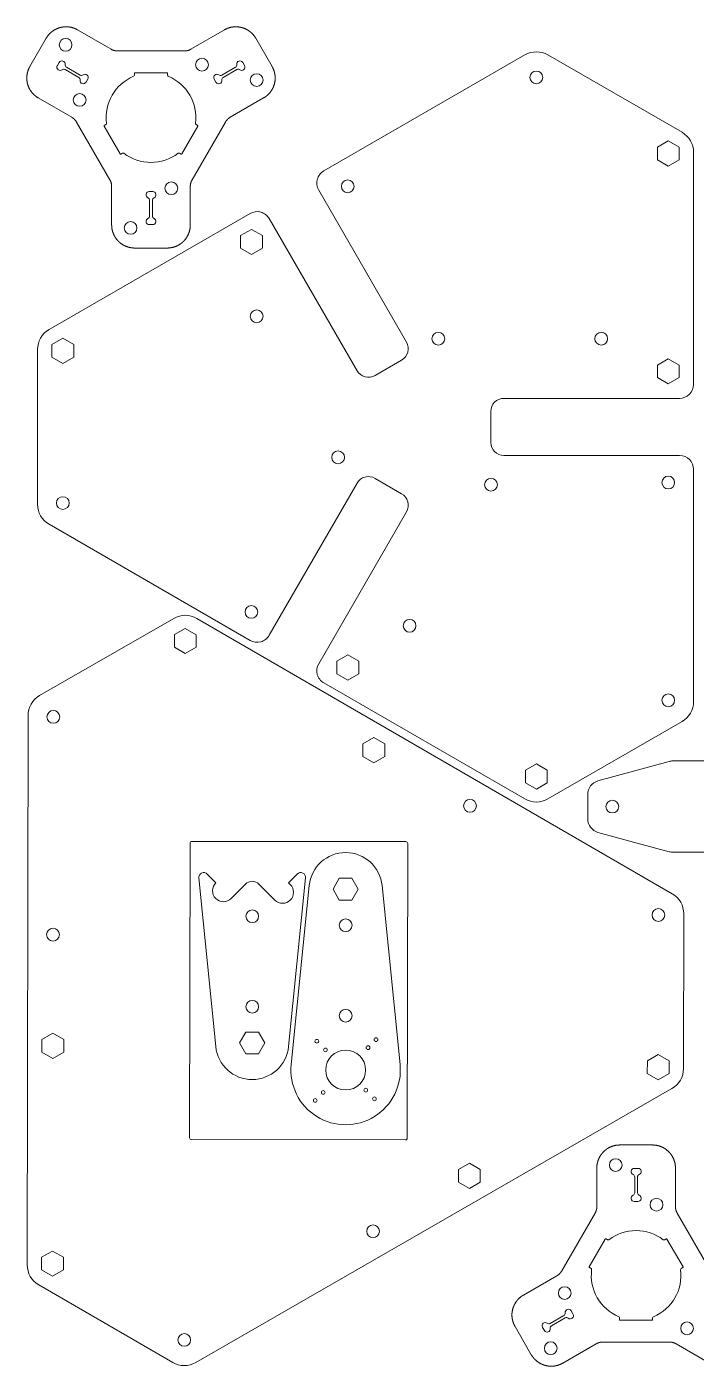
# Model space of a CAD drawing. Header units: millimetres. Extents: x -608 to -312, y -99 to 198.
# Drawn here: x -608.1 to -460.1, y -98.4 to 197.7 of the extents above; entities that cross this region are included whole.
import ezdxf

# ---------------------------------------------------------------- set-up
doc = ezdxf.new("R2010")
doc.units = ezdxf.units.MM
doc.layers.add('cut line', color=96, linetype='Continuous', lineweight=9, true_color=0x008000)

msp = doc.modelspace()

# ---------------------------------------------------------------- linework, layer by layer
at = {"layer": 'cut line', "flags": 128}
for points in [[(-564.43, 197.03), (-564.41, 197.04), (-564.36, 197.06), (-564.32, 197.09), (-564.27, 197.11), (-564.23, 197.14), (-564.18, 197.16), (-564.14, 197.18), (-564.09, 197.21), (-564.05, 197.23), (-564, 197.25), (-563.95, 197.27), (-563.91, 197.29), (-563.86, 197.31), (-563.81, 197.33), (-563.77, 197.35), (-563.72, 197.37), (-563.67, 197.39), (-563.62, 197.4), (-563.58, 197.42), (-563.53, 197.44), (-563.48, 197.45), (-563.43, 197.47), (-563.38, 197.48), (-563.33, 197.5), (-563.28, 197.51), (-563.24, 197.53), (-563.19, 197.54), (-563.14, 197.55), (-563.09, 197.56), (-563.04, 197.58), (-562.99, 197.59), (-562.94, 197.6), (-562.89, 197.61), (-562.84, 197.62), (-562.79, 197.63), (-562.74, 197.64), (-562.69, 197.65), (-562.64, 197.65), (-562.59, 197.66), (-562.54, 197.67), (-562.49, 197.67), (-562.44, 197.68), (-562.39, 197.68), (-562.33, 197.69), (-562.28, 197.69), (-562.23, 197.7), (-562.18, 197.7), (-562.13, 197.7), (-562.08, 197.71), (-562.03, 197.71), (-561.98, 197.71), (-561.93, 197.71), (-561.88, 197.71), (-561.83, 197.71), (-561.78, 197.71), (-561.72, 197.71), (-561.67, 197.7), (-561.62, 197.7), (-561.57, 197.7), (-561.52, 197.7), (-561.47, 197.69), (-561.42, 197.69), (-561.37, 197.68), (-561.32, 197.68), (-561.27, 197.67), (-561.22, 197.66), (-561.17, 197.66), (-561.12, 197.65), (-561.07, 197.64), (-561.02, 197.63), (-560.97, 197.63), (-560.92, 197.62), (-560.87, 197.61), (-560.82, 197.6), (-560.77, 197.58), (-560.72, 197.57), (-560.67, 197.56), (-560.62, 197.55), (-560.57, 197.54), (-560.52, 197.52), (-560.47, 197.51), (-560.42, 197.49), (-560.37, 197.48), (-560.32, 197.46), (-560.28, 197.45), (-560.23, 197.43), (-560.18, 197.41), (-560.13, 197.4), (-560.08, 197.38), (-560.04, 197.36), (-559.99, 197.34), (-559.94, 197.32), (-559.89, 197.3), (-559.85, 197.28), (-559.8, 197.26), (-559.75, 197.24), (-559.71, 197.22), (-559.66, 197.2), (-559.62, 197.18), (-559.57, 197.15), (-559.53, 197.13), (-559.48, 197.11), (-559.44, 197.08), (-559.39, 197.06), (-559.35, 197.03), (-559.3, 197.01), (-559.26, 196.98), (-559.22, 196.95), (-559.17, 196.93), (-559.13, 196.9), (-559.09, 196.87), (-559.05, 196.84), (-559, 196.81), (-558.96, 196.79), (-558.92, 196.76), (-558.88, 196.73), (-558.84, 196.7), (-558.8, 196.66), (-558.76, 196.63), (-558.72, 196.6), (-558.68, 196.57), (-558.64, 196.54), (-558.6, 196.51), (-558.56, 196.47), (-558.52, 196.44), (-558.48, 196.4), (-558.45, 196.37), (-558.41, 196.34), (-558.37, 196.3), (-558.33, 196.27), (-558.3, 196.23), (-558.26, 196.19), (-558.23, 196.16), (-558.19, 196.12), (-558.16, 196.08), (-558.12, 196.05), (-558.09, 196.01), (-558.05, 195.97), (-558.02, 195.93), (-557.99, 195.89), (-557.96, 195.85), (-557.92, 195.81), (-557.89, 195.77), (-557.86, 195.73), (-557.83, 195.69), (-557.8, 195.65), (-557.77, 195.61), (-557.74, 195.57), (-557.71, 195.53), (-557.68, 195.49), (-557.65, 195.44), (-557.62, 195.4), (-557.6, 195.36), (-557.57, 195.32), (-557.54, 195.27), (-557.52, 195.23), (-557.49, 195.19), (-557.48, 195.16), (-553.88, 188.93), (-553.86, 188.91), (-553.84, 188.86), (-553.82, 188.82), (-553.79, 188.77), (-553.77, 188.73), (-553.74, 188.68), (-553.72, 188.64), (-553.7, 188.59), (-553.68, 188.54), (-553.66, 188.5), (-553.63, 188.45), (-553.61, 188.41), (-553.59, 188.36), (-553.57, 188.31), (-553.56, 188.26), (-553.54, 188.22), (-553.52, 188.17), (-553.5, 188.12), (-553.48, 188.07), (-553.47, 188.03), (-553.45, 187.98), (-553.44, 187.93), (-553.42, 187.88), (-553.41, 187.83), (-553.39, 187.78), (-553.38, 187.73), (-553.36, 187.68), (-553.35, 187.64), (-553.34, 187.59), (-553.33, 187.54), (-553.32, 187.49), (-553.31, 187.44), (-553.3, 187.39), (-553.29, 187.34), (-553.28, 187.29), (-553.27, 187.24), (-553.26, 187.19), (-553.25, 187.14), (-553.24, 187.09), (-553.24, 187.04), (-553.23, 186.98), (-553.23, 186.93), (-553.22, 186.88), (-553.22, 186.83), (-553.21, 186.78), (-553.21, 186.73), (-553.2, 186.68), (-553.2, 186.63), (-553.2, 186.58), (-553.2, 186.53), (-553.2, 186.48), (-553.2, 186.43), (-553.2, 186.37), (-553.2, 186.32), (-553.2, 186.27), (-553.2, 186.22), (-553.2, 186.17), (-553.2, 186.12), (-553.21, 186.07), (-553.21, 186.02), (-553.21, 185.97), (-553.22, 185.92), (-553.22, 185.87), (-553.23, 185.82), (-553.23, 185.77), (-553.24, 185.71), (-553.25, 185.66), (-553.25, 185.61), (-553.26, 185.56), (-553.27, 185.51), (-553.28, 185.46), (-553.29, 185.41), (-553.3, 185.36), (-553.31, 185.31), (-553.32, 185.26), (-553.33, 185.21), (-553.34, 185.16), (-553.36, 185.12), (-553.37, 185.07), (-553.38, 185.02), (-553.4, 184.97), (-553.41, 184.92), (-553.43, 184.87), (-553.44, 184.82), (-553.46, 184.77), (-553.47, 184.73), (-553.49, 184.68), (-553.51, 184.63), (-553.53, 184.58), (-553.54, 184.53), (-553.56, 184.49), (-553.58, 184.44), (-553.6, 184.39), (-553.62, 184.35), (-553.64, 184.3), (-553.66, 184.25), (-553.68, 184.21), (-553.71, 184.16), (-553.73, 184.12), (-553.75, 184.07), (-553.78, 184.02), (-553.8, 183.98), (-553.82, 183.93), (-553.85, 183.89), (-553.87, 183.85), (-553.9, 183.8), (-553.92, 183.76), (-553.95, 183.71), (-553.98, 183.67), (-554.01, 183.63), (-554.03, 183.59), (-554.06, 183.54), (-554.09, 183.5), (-554.12, 183.46), (-554.15, 183.42), (-554.18, 183.38), (-554.21, 183.34), (-554.24, 183.29), (-554.27, 183.25), (-554.3, 183.21), (-554.33, 183.17), (-554.37, 183.14), (-554.4, 183.1), (-554.43, 183.06), (-554.47, 183.02), (-554.5, 182.98), (-554.53, 182.94), (-554.57, 182.91), (-554.6, 182.87), (-554.64, 182.83), (-554.67, 182.8), (-554.71, 182.76), (-554.75, 182.72), (-554.78, 182.69), (-554.82, 182.65), (-554.86, 182.62), (-554.9, 182.59), (-554.93, 182.55), (-554.97, 182.52), (-555.01, 182.49), (-555.05, 182.45), (-555.09, 182.42), (-555.13, 182.39), (-555.17, 182.36), (-555.21, 182.33), (-555.25, 182.3), (-555.29, 182.27), (-555.33, 182.24), (-555.38, 182.21), (-555.42, 182.18), (-555.46, 182.15), (-555.5, 182.12), (-555.54, 182.09), (-555.59, 182.07), (-555.63, 182.04), (-555.67, 182.01), (-555.72, 181.99), (-555.74, 181.98), (-563.14, 177.7), (-563.16, 177.69), (-563.2, 177.67), (-563.24, 177.64), (-563.28, 177.61), (-563.33, 177.59), (-563.37, 177.56), (-563.41, 177.53), (-563.44, 177.5), (-563.48, 177.47), (-563.52, 177.44), (-563.56, 177.41), (-563.6, 177.38), (-563.63, 177.34), (-563.67, 177.31), (-563.71, 177.28), (-563.74, 177.24), (-563.78, 177.21), (-563.81, 177.17), (-563.84, 177.14), (-563.87, 177.1), (-563.91, 177.06), (-563.94, 177.02), (-563.97, 176.99), (-564, 176.95), (-564.03, 176.91), (-564.06, 176.87), (-564.09, 176.83), (-564.11, 176.79), (-564.14, 176.74), (-564.17, 176.7), (-564.19, 176.66), (-564.2, 176.64), (-571.57, 163.89), (-571.58, 163.86), (-571.6, 163.82), (-571.63, 163.78), (-571.65, 163.73), (-571.67, 163.69), (-571.69, 163.65), (-571.71, 163.6), (-571.73, 163.56), (-571.75, 163.51), (-571.77, 163.46), (-571.78, 163.42), (-571.8, 163.37), (-571.82, 163.32), (-571.83, 163.28), (-571.84, 163.23), (-571.86, 163.18), (-571.87, 163.14), (-571.88, 163.09), (-571.89, 163.04), (-571.9, 162.99), (-571.91, 162.94), (-571.92, 162.9), (-571.93, 162.85), (-571.93, 162.8), (-571.94, 162.75), (-571.94, 162.7), (-571.95, 162.65), (-571.95, 162.6), (-571.95, 162.55), (-571.96, 162.5), (-571.96, 162.45), (-571.96, 162.43), (-571.96, 153.89), (-571.96, 153.86), (-571.96, 153.81), (-571.96, 153.76), (-571.96, 153.71), (-571.96, 153.66), (-571.96, 153.61), (-571.97, 153.56), (-571.97, 153.51), (-571.97, 153.46), (-571.98, 153.41), (-571.98, 153.35), (-571.99, 153.3), (-572, 153.25), (-572, 153.2), (-572.01, 153.15), (-572.02, 153.1), (-572.03, 153.05), (-572.03, 153), (-572.04, 152.95), (-572.05, 152.9), (-572.06, 152.85), (-572.07, 152.8), (-572.08, 152.75), (-572.1, 152.7), (-572.11, 152.65), (-572.12, 152.6), (-572.13, 152.55), (-572.15, 152.51), (-572.16, 152.46), (-572.18, 152.41), (-572.19, 152.36), (-572.21, 152.31), (-572.22, 152.26), (-572.24, 152.21), (-572.26, 152.17), (-572.27, 152.12), (-572.29, 152.07), (-572.31, 152.02), (-572.33, 151.98), (-572.35, 151.93), (-572.37, 151.88), (-572.39, 151.84), (-572.41, 151.79), (-572.43, 151.74), (-572.45, 151.7), (-572.47, 151.65), (-572.5, 151.61), (-572.52, 151.56), (-572.54, 151.51), (-572.57, 151.47), (-572.59, 151.42), (-572.62, 151.38), (-572.64, 151.34), (-572.67, 151.29), (-572.69, 151.25), (-572.72, 151.21), (-572.75, 151.16), (-572.78, 151.12), (-572.8, 151.08), (-572.83, 151.03), (-572.86, 150.99), (-572.89, 150.95), (-572.92, 150.91), (-572.95, 150.87), (-572.98, 150.83), (-573.01, 150.79), (-573.04, 150.75), (-573.07, 150.71), (-573.11, 150.67), (-573.14, 150.63), (-573.17, 150.59), (-573.2, 150.55), (-573.24, 150.51), (-573.27, 150.47), (-573.31, 150.44), (-573.34, 150.4), (-573.38, 150.36), (-573.41, 150.33), (-573.45, 150.29), (-573.48, 150.25), (-573.52, 150.22), (-573.56, 150.18), (-573.59, 150.15), (-573.63, 150.11), (-573.67, 150.08), (-573.71, 150.05), (-573.75, 150.01), (-573.79, 149.98), (-573.82, 149.95), (-573.86, 149.92), (-573.9, 149.88), (-573.94, 149.85), (-573.99, 149.82), (-574.03, 149.79), (-574.07, 149.76), (-574.11, 149.73), (-574.15, 149.7), (-574.19, 149.67), (-574.23, 149.65), (-574.28, 149.62), (-574.32, 149.59), (-574.36, 149.56), (-574.41, 149.54), (-574.45, 149.51), (-574.49, 149.48), (-574.54, 149.46), (-574.58, 149.43), (-574.63, 149.41), (-574.67, 149.39), (-574.72, 149.36), (-574.76, 149.34), (-574.81, 149.32), (-574.85, 149.29), (-574.9, 149.27), (-574.95, 149.25), (-574.99, 149.23), (-575.04, 149.21), (-575.09, 149.19), (-575.13, 149.17), (-575.18, 149.15), (-575.23, 149.13), (-575.28, 149.12), (-575.32, 149.1), (-575.37, 149.08), (-575.42, 149.07), (-575.47, 149.05), (-575.52, 149.03), (-575.57, 149.02), (-575.61, 149), (-575.66, 148.99), (-575.71, 148.98), (-575.76, 148.96), (-575.81, 148.95), (-575.86, 148.94), (-575.91, 148.93), (-575.96, 148.92), (-576.01, 148.91), (-576.06, 148.9), (-576.11, 148.89), (-576.16, 148.88), (-576.21, 148.87), (-576.26, 148.86), (-576.31, 148.85), (-576.36, 148.84), (-576.41, 148.84), (-576.46, 148.83), (-576.51, 148.83), (-576.56, 148.82), (-576.61, 148.82), (-576.66, 148.81), (-576.72, 148.81), (-576.77, 148.81), (-576.82, 148.8), (-576.87, 148.8), (-576.92, 148.8), (-576.97, 148.8), (-577.02, 148.8), (-577.05, 148.8), (-584.25, 148.8), (-584.27, 148.8), (-584.32, 148.8), (-584.37, 148.8), (-584.42, 148.8), (-584.48, 148.8), (-584.53, 148.81), (-584.58, 148.81), (-584.63, 148.81), (-584.68, 148.82), (-584.73, 148.82), (-584.78, 148.83), (-584.83, 148.83), (-584.88, 148.84), (-584.93, 148.84), (-584.98, 148.85), (-585.03, 148.86), (-585.08, 148.87), (-585.13, 148.88), (-585.18, 148.89), (-585.23, 148.9), (-585.28, 148.91), (-585.33, 148.92), (-585.38, 148.93), (-585.43, 148.94), (-585.48, 148.95), (-585.53, 148.96), (-585.58, 148.98), (-585.63, 148.99), (-585.68, 149), (-585.73, 149.02), (-585.78, 149.03), (-585.82, 149.05), (-585.87, 149.07), (-585.92, 149.08), (-585.97, 149.1), (-586.02, 149.12), (-586.06, 149.13), (-586.11, 149.15), (-586.16, 149.17), (-586.21, 149.19), (-586.25, 149.21), (-586.3, 149.23), (-586.35, 149.25), (-586.39, 149.27), (-586.44, 149.29), (-586.48, 149.32), (-586.53, 149.34), (-586.58, 149.36), (-586.62, 149.39), (-586.67, 149.41), (-586.71, 149.43), (-586.75, 149.46), (-586.8, 149.48), (-586.84, 149.51), (-586.89, 149.54), (-586.93, 149.56), (-586.97, 149.59), (-587.02, 149.62), (-587.06, 149.65), (-587.1, 149.67), (-587.14, 149.7), (-587.18, 149.73), (-587.23, 149.76), (-587.27, 149.79), (-587.31, 149.82), (-587.35, 149.85), (-587.39, 149.88), (-587.43, 149.92), (-587.47, 149.95), (-587.51, 149.98), (-587.55, 150.01), (-587.59, 150.05), (-587.62, 150.08), (-587.66, 150.11), (-587.7, 150.15), (-587.74, 150.18), (-587.77, 150.22), (-587.81, 150.25), (-587.85, 150.29), (-587.88, 150.33), (-587.92, 150.36), (-587.95, 150.4), (-587.99, 150.44), (-588.02, 150.47), (-588.06, 150.51), (-588.09, 150.55), (-588.12, 150.59), (-588.15, 150.63), (-588.19, 150.67), (-588.22, 150.71), (-588.25, 150.75), (-588.28, 150.79), (-588.31, 150.83), (-588.34, 150.87), (-588.37, 150.91), (-588.4, 150.95), (-588.43, 150.99), (-588.46, 151.03), (-588.49, 151.08), (-588.52, 151.12), (-588.54, 151.16), (-588.57, 151.21), (-588.6, 151.25), (-588.62, 151.29), (-588.65, 151.34), (-588.68, 151.38), (-588.7, 151.42), (-588.72, 151.47), (-588.75, 151.51), (-588.77, 151.56), (-588.8, 151.61), (-588.82, 151.65), (-588.84, 151.7), (-588.86, 151.74), (-588.88, 151.79), (-588.9, 151.84), (-588.92, 151.88), (-588.94, 151.93), (-588.96, 151.98), (-588.98, 152.02), (-589, 152.07), (-589.02, 152.12), (-589.04, 152.17), (-589.05, 152.21), (-589.07, 152.26), (-589.09, 152.31), (-589.1, 152.36), (-589.12, 152.41), (-589.13, 152.46), (-589.15, 152.51), (-589.16, 152.55), (-589.17, 152.6), (-589.18, 152.65), (-589.2, 152.7), (-589.21, 152.75), (-589.22, 152.8), (-589.23, 152.85), (-589.24, 152.9), (-589.25, 152.95), (-589.26, 153), (-589.27, 153.05), (-589.28, 153.1), (-589.28, 153.15), (-589.29, 153.2), (-589.3, 153.25), (-589.3, 153.3), (-589.31, 153.35), (-589.31, 153.41), (-589.32, 153.46), (-589.32, 153.51), (-589.33, 153.56), (-589.33, 153.61), (-589.33, 153.66), (-589.33, 153.71), (-589.33, 153.76), (-589.34, 153.81), (-589.34, 153.86), (-589.34, 153.89), (-589.34, 162.43), (-589.34, 162.45), (-589.34, 162.5), (-589.34, 162.55), (-589.34, 162.6), (-589.34, 162.65), (-589.35, 162.7), (-589.35, 162.75), (-589.36, 162.8), (-589.37, 162.85), (-589.37, 162.9), (-589.38, 162.94), (-589.39, 162.99), (-589.4, 163.04), (-589.41, 163.09), (-589.42, 163.14), (-589.44, 163.18), (-589.45, 163.23), (-589.46, 163.28), (-589.48, 163.32), (-589.49, 163.37), (-589.51, 163.42), (-589.53, 163.46), (-589.54, 163.51), (-589.56, 163.56), (-589.58, 163.6), (-589.6, 163.65), (-589.62, 163.69), (-589.64, 163.73), (-589.67, 163.78), (-589.69, 163.82), (-589.71, 163.86), (-589.73, 163.89), (-597.09, 176.64), (-597.1, 176.66), (-597.13, 176.7), (-597.15, 176.74), (-597.18, 176.79), (-597.21, 176.83), (-597.24, 176.87), (-597.26, 176.91), (-597.29, 176.95), (-597.32, 176.99), (-597.35, 177.02), (-597.39, 177.06), (-597.42, 177.1), (-597.45, 177.14), (-597.48, 177.17), (-597.52, 177.21), (-597.55, 177.24), (-597.59, 177.28), (-597.62, 177.31), (-597.66, 177.34), (-597.7, 177.38), (-597.73, 177.41), (-597.77, 177.44), (-597.81, 177.47), (-597.85, 177.5), (-597.89, 177.53), (-597.93, 177.56), (-597.97, 177.59), (-598.01, 177.61), (-598.05, 177.64), (-598.09, 177.67), (-598.13, 177.69), (-598.16, 177.7), (-605.55, 181.98), (-605.57, 181.99), (-605.62, 182.01), (-605.66, 182.04), (-605.71, 182.07), (-605.75, 182.09), (-605.79, 182.12), (-605.83, 182.15), (-605.88, 182.18), (-605.92, 182.21), (-605.96, 182.24), (-606, 182.27), (-606.04, 182.3), (-606.08, 182.33), (-606.12, 182.36), (-606.16, 182.39), (-606.2, 182.42), (-606.24, 182.45), (-606.28, 182.49), (-606.32, 182.52), (-606.36, 182.55), (-606.4, 182.59), (-606.43, 182.62), (-606.47, 182.65), (-606.51, 182.69), (-606.55, 182.72), (-606.58, 182.76), (-606.62, 182.8), (-606.65, 182.83), (-606.69, 182.87), (-606.72, 182.91), (-606.76, 182.94), (-606.79, 182.98), (-606.83, 183.02), (-606.86, 183.06), (-606.89, 183.1), (-606.93, 183.14), (-606.96, 183.17), (-606.99, 183.21), (-607.02, 183.25), (-607.05, 183.29), (-607.08, 183.34), (-607.11, 183.38), (-607.14, 183.42), (-607.17, 183.46), (-607.2, 183.5), (-607.23, 183.54), (-607.26, 183.59), (-607.29, 183.63), (-607.31, 183.67), (-607.34, 183.71), (-607.37, 183.76), (-607.39, 183.8), (-607.42, 183.85), (-607.44, 183.89), (-607.47, 183.93), (-607.49, 183.98), (-607.52, 184.02), (-607.54, 184.07), (-607.56, 184.12), (-607.59, 184.16), (-607.61, 184.21), (-607.63, 184.25), (-607.65, 184.3), (-607.67, 184.35), (-607.69, 184.39), (-607.71, 184.44), (-607.73, 184.49), (-607.75, 184.53), (-607.77, 184.58), (-607.79, 184.63), (-607.8, 184.68), (-607.82, 184.73), (-607.84, 184.77), (-607.85, 184.82), (-607.87, 184.87), (-607.88, 184.92), (-607.9, 184.97), (-607.91, 185.02), (-607.92, 185.07), (-607.94, 185.12), (-607.95, 185.16), (-607.96, 185.21), (-607.97, 185.26), (-607.98, 185.31), (-607.99, 185.36), (-608, 185.41), (-608.01, 185.46), (-608.02, 185.51), (-608.03, 185.56), (-608.04, 185.61), (-608.05, 185.66), (-608.05, 185.71), (-608.06, 185.77), (-608.07, 185.82), (-608.07, 185.87), (-608.08, 185.92), (-608.08, 185.97), (-608.08, 186.02), (-608.09, 186.07), (-608.09, 186.12), (-608.09, 186.17), (-608.09, 186.22), (-608.1, 186.27), (-608.1, 186.32), (-608.1, 186.37), (-608.1, 186.43), (-608.1, 186.48), (-608.1, 186.53), (-608.09, 186.58), (-608.09, 186.63), (-608.09, 186.68), (-608.09, 186.73), (-608.08, 186.78), (-608.08, 186.83), (-608.07, 186.88), (-608.07, 186.93), (-608.06, 186.98), (-608.06, 187.04), (-608.05, 187.09), (-608.04, 187.14), (-608.03, 187.19), (-608.03, 187.24), (-608.02, 187.29), (-608.01, 187.34), (-608, 187.39), (-607.99, 187.44), (-607.98, 187.49), (-607.97, 187.54), (-607.95, 187.59), (-607.94, 187.64), (-607.93, 187.68), (-607.92, 187.73), (-607.9, 187.78), (-607.89, 187.83), (-607.87, 187.88), (-607.86, 187.93), (-607.84, 187.98), (-607.83, 188.03), (-607.81, 188.07), (-607.79, 188.12), (-607.77, 188.17), (-607.76, 188.22), (-607.74, 188.26), (-607.72, 188.31), (-607.7, 188.36), (-607.68, 188.41), (-607.66, 188.45), (-607.64, 188.5), (-607.62, 188.54), (-607.59, 188.59), (-607.57, 188.64), (-607.55, 188.68), (-607.53, 188.73), (-607.5, 188.77), (-607.48, 188.82), (-607.45, 188.86), (-607.43, 188.91), (-607.42, 188.93), (-603.82, 195.16), (-603.8, 195.19), (-603.78, 195.23), (-603.75, 195.27), (-603.72, 195.32), (-603.7, 195.36), (-603.67, 195.4), (-603.64, 195.44), (-603.61, 195.49), (-603.58, 195.53), (-603.55, 195.57), (-603.52, 195.61), (-603.49, 195.65), (-603.46, 195.69), (-603.43, 195.73), (-603.4, 195.77), (-603.37, 195.81), (-603.34, 195.85), (-603.3, 195.89), (-603.27, 195.93), (-603.24, 195.97), (-603.2, 196.01), (-603.17, 196.05), (-603.14, 196.08), (-603.1, 196.12), (-603.07, 196.16), (-603.03, 196.19), (-602.99, 196.23), (-602.96, 196.27), (-602.92, 196.3), (-602.88, 196.34), (-602.85, 196.37), (-602.81, 196.4), (-602.77, 196.44), (-602.73, 196.47), (-602.69, 196.51), (-602.66, 196.54), (-602.62, 196.57), (-602.58, 196.6), (-602.54, 196.63), (-602.5, 196.66), (-602.46, 196.7), (-602.41, 196.73), (-602.37, 196.76), (-602.33, 196.79), (-602.29, 196.81), (-602.25, 196.84), (-602.21, 196.87), (-602.16, 196.9), (-602.12, 196.93), (-602.08, 196.95), (-602.03, 196.98), (-601.99, 197.01), (-601.95, 197.03), (-601.9, 197.06), (-601.86, 197.08), (-601.81, 197.11), (-601.77, 197.13), (-601.72, 197.15), (-601.68, 197.18), (-601.63, 197.2), (-601.58, 197.22), (-601.54, 197.24), (-601.49, 197.26), (-601.45, 197.28), (-601.4, 197.3), (-601.35, 197.32), (-601.3, 197.34), (-601.26, 197.36), (-601.21, 197.38), (-601.16, 197.4), (-601.11, 197.41), (-601.07, 197.43), (-601.02, 197.45), (-600.97, 197.46), (-600.92, 197.48), (-600.87, 197.49), (-600.82, 197.51), (-600.77, 197.52), (-600.72, 197.54), (-600.68, 197.55), (-600.63, 197.56), (-600.58, 197.57), (-600.53, 197.58), (-600.48, 197.6), (-600.43, 197.61), (-600.38, 197.62), (-600.33, 197.63), (-600.28, 197.63), (-600.23, 197.64), (-600.18, 197.65), (-600.13, 197.66), (-600.08, 197.66), (-600.03, 197.67), (-599.97, 197.68), (-599.92, 197.68), (-599.87, 197.69), (-599.82, 197.69), (-599.77, 197.7), (-599.72, 197.7), (-599.67, 197.7), (-599.62, 197.7), (-599.57, 197.71), (-599.52, 197.71), (-599.47, 197.71), (-599.42, 197.71), (-599.36, 197.71), (-599.31, 197.71), (-599.26, 197.71), (-599.21, 197.71), (-599.16, 197.7), (-599.11, 197.7), (-599.06, 197.7), (-599.01, 197.69), (-598.96, 197.69), (-598.91, 197.68), (-598.86, 197.68), (-598.81, 197.67), (-598.76, 197.67), (-598.71, 197.66), (-598.65, 197.65), (-598.6, 197.65), (-598.55, 197.64), (-598.5, 197.63), (-598.45, 197.62), (-598.4, 197.61), (-598.35, 197.6), (-598.3, 197.59), (-598.25, 197.58), (-598.21, 197.56), (-598.16, 197.55), (-598.11, 197.54), (-598.06, 197.53), (-598.01, 197.51), (-597.96, 197.5), (-597.91, 197.48), (-597.86, 197.47), (-597.81, 197.45), (-597.77, 197.44), (-597.72, 197.42), (-597.67, 197.4), (-597.62, 197.39), (-597.57, 197.37), (-597.53, 197.35), (-597.48, 197.33), (-597.43, 197.31), (-597.39, 197.29), (-597.34, 197.27), (-597.29, 197.25), (-597.25, 197.23), (-597.2, 197.21), (-597.15, 197.18), (-597.11, 197.16), (-597.06, 197.14), (-597.02, 197.11), (-596.97, 197.09), (-596.93, 197.06), (-596.88, 197.04), (-596.86, 197.03), (-589.47, 192.76), (-589.44, 192.74), (-589.4, 192.72), (-589.36, 192.7), (-589.31, 192.67), (-589.27, 192.65), (-589.23, 192.63), (-589.18, 192.61), (-589.14, 192.59), (-589.09, 192.57), (-589.04, 192.56), (-589, 192.54), (-588.95, 192.52), (-588.9, 192.51), (-588.86, 192.49), (-588.81, 192.48), (-588.76, 192.47), (-588.72, 192.45), (-588.67, 192.44), (-588.62, 192.43), (-588.57, 192.42), (-588.52, 192.41), (-588.48, 192.4), (-588.43, 192.4), (-588.38, 192.39), (-588.33, 192.38), (-588.28, 192.38), (-588.23, 192.37), (-588.18, 192.37), (-588.13, 192.37), (-588.08, 192.37), (-588.03, 192.37), (-588.01, 192.37), (-573.28, 192.37), (-573.26, 192.37), (-573.21, 192.37), (-573.16, 192.37), (-573.11, 192.37), (-573.06, 192.37), (-573.01, 192.38), (-572.96, 192.38), (-572.92, 192.39), (-572.87, 192.4), (-572.82, 192.4), (-572.77, 192.41), (-572.72, 192.42), (-572.67, 192.43), (-572.63, 192.44), (-572.58, 192.45), (-572.53, 192.47), (-572.48, 192.48), (-572.44, 192.49), (-572.39, 192.51), (-572.34, 192.52), (-572.3, 192.54), (-572.25, 192.56), (-572.2, 192.57), (-572.16, 192.59), (-572.11, 192.61), (-572.07, 192.63), (-572.02, 192.65), (-571.98, 192.67), (-571.94, 192.7), (-571.89, 192.72), (-571.85, 192.74), (-571.83, 192.76)], [(-463.9, 168.29), (-463.9, 171.07), (-466.31, 172.47), (-468.72, 171.07), (-468.72, 168.29), (-466.31, 166.9)], [(-558.44, 152.93), (-560.85, 151.54), (-560.85, 148.75), (-558.44, 147.36), (-556.03, 148.75), (-556.03, 151.54)], [(-600.13, 128.85), (-602.54, 127.46), (-602.54, 124.68), (-600.13, 123.29), (-597.72, 124.68), (-597.72, 127.46)], [(-463.9, 120.14), (-463.9, 122.92), (-466.31, 124.32), (-468.72, 122.92), (-468.72, 120.14), (-466.31, 118.75)], [(-575.48, 60.55), (-575.47, 63.33), (-573.06, 64.72), (-570.65, 63.32), (-570.66, 60.54), (-573.07, 59.15)], [(-539.56, 54.67), (-537.15, 53.28), (-534.74, 54.67), (-534.74, 57.45), (-537.15, 58.84), (-539.56, 57.45)], [(-533.81, 36.41), (-533.81, 39.19), (-531.4, 40.58), (-528.99, 39.19), (-528.99, 36.4), (-531.41, 35.02)], [(-497.86, 30.59), (-495.46, 29.2), (-493.05, 30.59), (-493.05, 33.38), (-495.46, 34.77), (-497.86, 33.38)], [(-536.23, 9.48), (-539.02, 9.48), (-540.41, 7.07), (-539.02, 4.66), (-536.23, 4.66), (-534.84, 7.07)], [(-599.93, -28.96), (-602.34, -30.35), (-604.75, -28.96), (-604.75, -26.17), (-602.33, -24.79), (-599.93, -26.18)], [(-556.88, -24.52), (-559.67, -24.52), (-561.06, -26.93), (-559.67, -29.34), (-556.88, -29.34), (-555.49, -26.93)], [(-468.52, -29.52), (-466.11, -30.92), (-466.12, -33.7), (-468.53, -35.09), (-470.94, -33.69), (-470.93, -30.91)], [(-510.26, -53.54), (-507.85, -54.93), (-507.85, -57.71), (-510.26, -59.1), (-512.67, -57.71), (-512.67, -54.92)], [(-600, -77.11), (-602.41, -78.5), (-604.82, -77.11), (-604.82, -74.32), (-602.41, -72.94), (-600, -74.33)]]:
    msp.add_lwpolyline(points, close=True, dxfattribs=at)
for points in [[(-498, 27, 0.267949), (-492.91, 27), (-463.27, 44.11, 0.267949), (-460.72, 48.52), (-460.72, 99.85, 0.411768), (-463.79, 102.94), (-463.79, 102.94), (-463.81, 102.94), (-502.63, 102.94), (-502.66, 102.94), (-502.66, 102.94, -0.409328), (-505.54, 105.82), (-505.54, 105.82), (-505.54, 105.85), (-505.54, 112.65, -0.414214), (-502.63, 115.56), (-463.81, 115.56, 0.414214), (-460.72, 118.65), (-460.72, 169.97, 0.267949), (-463.27, 174.38), (-492.91, 191.49, 0.267949), (-498, 191.49), (-542.45, 165.83, 0.414214), (-543.58, 161.61), (-524.17, 127.99, -0.414214), (-525.24, 124.02), (-531.12, 120.62, -0.414214), (-535.1, 121.68), (-554.51, 155.3, 0.414214), (-558.73, 156.43), (-603.18, 130.77, 0.267949), (-605.72, 126.36), (-605.72, 92.13, 0.267949), (-603.18, 87.73), (-558.73, 62.06, 0.414214), (-554.51, 63.19), (-535.1, 96.81, -0.414214), (-531.12, 97.88), (-525.24, 94.48, -0.414214), (-524.17, 90.5), (-543.58, 56.88, 0.414214), (-542.45, 52.66), (-498, 27)], [(-595.01, 185.47, -0.806539), (-596.33, 185.89), (-596.33, 185.89, 0.313295), (-596.62, 186.5), (-599.64, 188.24, 0.302776), (-600.29, 188.2, -0.806539), (-601.35, 189.1), (-601.35, 189.1), (-601.34, 189.12), (-600.94, 189.81, -0.819804), (-599.62, 189.37, 0.302776), (-599.33, 188.78), (-596.31, 187.04, 0.302776), (-595.66, 187.08, -0.819804), (-594.61, 186.16), (-595.01, 185.47)], [(-566.68, 186.16, -0.806539), (-565.65, 187.09), (-565.65, 187.1, 0.313295), (-564.98, 187.04), (-561.97, 188.78, 0.302776), (-561.68, 189.37, -0.806539), (-560.37, 189.83), (-560.37, 189.83), (-560.36, 189.81), (-559.96, 189.12, -0.819804), (-561, 188.2, 0.302776), (-561.66, 188.24), (-564.67, 186.5, 0.302776), (-564.96, 185.92, -0.819804), (-566.28, 185.47), (-566.68, 186.16)], [(-586.65, 169.74, 0.302237), (-586.97, 169.76), (-587.31, 169.57, -0.414214), (-587.46, 169.61), (-591, 175.74, -0.414214), (-590.96, 175.89), (-590.62, 176.09, 0.302237), (-590.48, 176.38, -0.337188), (-584.48, 186.77, 0.302237), (-584.3, 187.04), (-584.3, 187.43, -0.414214), (-584.19, 187.54), (-577.1, 187.54, -0.376373), (-577, 187.44), (-576.99, 187.44), (-576.99, 187.43), (-576.99, 187.04, 0.302237), (-576.82, 186.77, -0.336492), (-570.81, 176.4), (-570.81, 176.4, 0.325659), (-570.67, 176.09), (-570.33, 175.89, -0.376373), (-570.29, 175.76), (-570.29, 175.76), (-570.29, 175.74), (-573.84, 169.61, -0.414214), (-573.99, 169.57), (-574.33, 169.76), (-574.36, 169.79), (-574.36, 169.78, 0.262619), (-574.65, 169.74, -0.337188), (-586.65, 169.74)], [(-580.25, 161.28, -0.806539), (-579.95, 159.93), (-579.95, 159.92, 0.313295), (-580.34, 159.37), (-580.34, 155.89, 0.302776), (-579.97, 155.34, -0.806539), (-580.22, 153.98), (-580.22, 153.98), (-580.25, 153.98), (-581.05, 153.98, -0.819804), (-581.32, 155.34, 0.302776), (-580.96, 155.89), (-580.96, 159.37, 0.302776), (-581.32, 159.92, -0.819804), (-581.05, 161.28), (-580.25, 161.28)], [(-456.08, 15.22, 0.06662), (-455.27, 15.33), (-439.52, 19.62, 0.338259), (-437.24, 22.61), (-437.24, 28.02, 0.338259), (-439.52, 31), (-455.27, 35.3, 0.064393), (-456.05, 35.4), (-456.05, 35.4), (-456.08, 35.4), (-465.28, 35.4, 0.06662), (-466.09, 35.3), (-481.84, 31, 0.338259), (-484.11, 28.02), (-484.11, 22.61, 0.338259), (-481.84, 19.62), (-466.09, 15.33, 0.06662), (-465.28, 15.22), (-456.08, 15.22)], [(-571.7, -48.29, -0.39896), (-572.11, -47.9), (-572.11, -47.9), (-572.11, -47.88), (-572.01, 17.22, -0.414214), (-571.6, 17.63), (-524.3, 17.56), (-524.28, 17.56), (-524.28, 17.56, -0.39896), (-523.89, 17.15), (-523.99, -47.95, -0.414214), (-524.4, -48.36), (-571.7, -48.29)], [(-549.65, -31.72, 1.105542), (-525.59, -31.72), (-529.57, 7.88, 0.904534), (-545.67, 7.88), (-549.65, -31.72)], [(-473.01, -61.98, 0.806539), (-472.71, -60.62), (-472.71, -60.62, -0.313295), (-473.1, -60.07), (-473.1, -56.58, -0.302776), (-472.73, -56.04, 0.806539), (-472.98, -54.67), (-472.98, -54.67), (-473.01, -54.67), (-473.81, -54.67, 0.819804), (-474.08, -56.04, -0.302776), (-473.72, -56.58), (-473.72, -60.07, -0.302776), (-474.08, -60.61, 0.819804), (-473.81, -61.98), (-473.01, -61.98)], [(-479.41, -70.44, -0.302237), (-479.73, -70.46), (-480.07, -70.26, 0.414214), (-480.22, -70.3), (-483.76, -76.44, 0.414214), (-483.72, -76.59), (-483.38, -76.78, -0.302237), (-483.24, -77.07, 0.337188), (-477.24, -87.47, -0.302237), (-477.06, -87.73), (-477.06, -88.13, 0.414214), (-476.95, -88.24), (-469.87, -88.24, 0.376373), (-469.76, -88.14), (-469.76, -88.14), (-469.76, -88.13), (-469.76, -87.73, -0.302237), (-469.58, -87.47, 0.336492), (-463.57, -77.1), (-463.57, -77.1, -0.325659), (-463.43, -76.78), (-463.09, -76.59, 0.376373), (-463.05, -76.45), (-463.05, -76.45), (-463.05, -76.44), (-466.6, -70.3, 0.414214), (-466.75, -70.26), (-467.09, -70.46), (-467.12, -70.48), (-467.12, -70.48, -0.262619), (-467.41, -70.44, 0.337188), (-479.41, -70.44)], [(-487.77, -86.16, 0.806539), (-489.09, -86.59), (-489.09, -86.59, -0.313295), (-489.38, -87.2), (-492.4, -88.94, -0.302776), (-493.05, -88.9, 0.806539), (-494.11, -89.8), (-494.11, -89.8), (-494.1, -89.82), (-493.7, -90.51, 0.819804), (-492.38, -90.06, -0.302776), (-492.09, -89.48), (-489.07, -87.73, -0.302776), (-488.42, -87.78, 0.819804), (-487.37, -86.86), (-487.77, -86.16)]]:
    msp.add_lwpolyline(points, format="xyb", dxfattribs=at)
for points in [[(-570.76, -97.58, -0.267949), (-575.85, -97.57), (-605.46, -80.41, -0.267949), (-608, -76), (-607.82, 45.45, -0.267949), (-605.27, 49.85), (-575.6, 66.92, -0.267949), (-570.51, 66.92), (-465.42, 6.04, -0.267949), (-462.88, 1.62), (-462.94, -32.6, -0.267949), (-465.49, -37.01)], [(-546.48, 9.53, 0.705025), (-548.33, 10.41), (-550.27, 8.47), (-549.85, 8.06, -0.414214), (-549.85, 4.65, -0.414214), (-553.26, 4.65), (-556.8, 8.18, 0.414214), (-559.75, 8.18), (-562.93, 5, -0.414214), (-566.34, 5, -0.425189), (-566.28, 8.47), (-566.28, 8.47), (-568.21, 10.41, 0.705025), (-570.07, 9.53), (-566.32, -27.74), (-566.32, -27.76), (-566.32, -27.76, 0.903113), (-550.22, -27.74)]]:
    msp.add_lwpolyline(points, format="xyb", close=True, dxfattribs=at)
msp.add_lwpolyline([(-456.96, -77.33), (-464.33, -64.58), (-464.34, -64.56), (-464.36, -64.52), (-464.39, -64.47), (-464.41, -64.43), (-464.43, -64.38), (-464.45, -64.34), (-464.47, -64.3), (-464.49, -64.25), (-464.51, -64.2), (-464.53, -64.16), (-464.54, -64.11), (-464.56, -64.07), (-464.58, -64.02), (-464.59, -63.97), (-464.61, -63.93), (-464.62, -63.88), (-464.63, -63.83), (-464.64, -63.78), (-464.65, -63.74), (-464.66, -63.69), (-464.67, -63.64), (-464.68, -63.59), (-464.69, -63.54), (-464.69, -63.49), (-464.7, -63.44), (-464.71, -63.4), (-464.71, -63.35), (-464.71, -63.3), (-464.71, -63.25), (-464.72, -63.2), (-464.72, -63.15), (-464.72, -63.13), (-464.72, -54.58), (-464.72, -54.56), (-464.72, -54.51), (-464.72, -54.46), (-464.72, -54.41), (-464.72, -54.35), (-464.73, -54.3), (-464.73, -54.25), (-464.73, -54.2), (-464.74, -54.15), (-464.74, -54.1), (-464.75, -54.05), (-464.75, -54), (-464.76, -53.95), (-464.76, -53.9), (-464.77, -53.85), (-464.78, -53.8), (-464.79, -53.75), (-464.8, -53.7), (-464.8, -53.65), (-464.81, -53.6), (-464.82, -53.55), (-464.83, -53.5), (-464.85, -53.45), (-464.86, -53.4), (-464.87, -53.35), (-464.88, -53.3), (-464.9, -53.25), (-464.91, -53.2), (-464.92, -53.15), (-464.94, -53.1), (-464.95, -53.05), (-464.97, -53.01), (-464.98, -52.96), (-465, -52.91), (-465.02, -52.86), (-465.04, -52.81), (-465.05, -52.77), (-465.07, -52.72), (-465.09, -52.67), (-465.11, -52.62), (-465.13, -52.58), (-465.15, -52.53), (-465.17, -52.48), (-465.19, -52.44), (-465.21, -52.39), (-465.24, -52.35), (-465.26, -52.3), (-465.28, -52.25), (-465.31, -52.21), (-465.33, -52.16), (-465.35, -52.12), (-465.38, -52.08), (-465.4, -52.03), (-465.43, -51.99), (-465.46, -51.94), (-465.48, -51.9), (-465.51, -51.86), (-465.54, -51.81), (-465.56, -51.77), (-465.59, -51.73), (-465.62, -51.69), (-465.65, -51.65), (-465.68, -51.6), (-465.71, -51.56), (-465.74, -51.52), (-465.77, -51.48), (-465.8, -51.44), (-465.83, -51.4), (-465.87, -51.36), (-465.9, -51.32), (-465.93, -51.28), (-465.97, -51.25), (-466, -51.21), (-466.03, -51.17), (-466.07, -51.13), (-466.1, -51.09), (-466.14, -51.06), (-466.17, -51.02), (-466.21, -50.98), (-466.24, -50.95), (-466.28, -50.91), (-466.32, -50.88), (-466.36, -50.84), (-466.39, -50.81), (-466.43, -50.77), (-466.47, -50.74), (-466.51, -50.71), (-466.55, -50.68), (-466.59, -50.64), (-466.63, -50.61), (-466.67, -50.58), (-466.71, -50.55), (-466.75, -50.52), (-466.79, -50.49), (-466.83, -50.46), (-466.87, -50.43), (-466.91, -50.4), (-466.95, -50.37), (-467, -50.34), (-467.04, -50.31), (-467.08, -50.29), (-467.12, -50.26), (-467.17, -50.23), (-467.21, -50.21), (-467.26, -50.18), (-467.3, -50.15), (-467.34, -50.13), (-467.39, -50.11), (-467.43, -50.08), (-467.48, -50.06), (-467.52, -50.03), (-467.57, -50.01), (-467.62, -49.99), (-467.66, -49.97), (-467.71, -49.95), (-467.75, -49.93), (-467.8, -49.91), (-467.85, -49.89), (-467.89, -49.87), (-467.94, -49.85), (-467.99, -49.83), (-468.04, -49.81), (-468.09, -49.79), (-468.13, -49.78), (-468.18, -49.76), (-468.23, -49.74), (-468.28, -49.73), (-468.33, -49.71), (-468.38, -49.7), (-468.42, -49.68), (-468.47, -49.67), (-468.52, -49.66), (-468.57, -49.65), (-468.62, -49.63), (-468.67, -49.62), (-468.72, -49.61), (-468.77, -49.6), (-468.82, -49.59), (-468.87, -49.58), (-468.92, -49.57), (-468.97, -49.56), (-469.02, -49.55), (-469.07, -49.55), (-469.12, -49.54), (-469.17, -49.53), (-469.22, -49.53), (-469.27, -49.52), (-469.32, -49.52), (-469.38, -49.51), (-469.43, -49.51), (-469.48, -49.5), (-469.53, -49.5), (-469.58, -49.5), (-469.63, -49.5), (-469.68, -49.5), (-469.73, -49.49), (-469.78, -49.49), (-469.81, -49.49), (-477.01, -49.49), (-477.03, -49.49), (-477.08, -49.49), (-477.13, -49.5), (-477.19, -49.5), (-477.24, -49.5), (-477.29, -49.5), (-477.34, -49.5), (-477.39, -49.51), (-477.44, -49.51), (-477.49, -49.52), (-477.54, -49.52), (-477.59, -49.53), (-477.64, -49.53), (-477.69, -49.54), (-477.74, -49.55), (-477.79, -49.55), (-477.84, -49.56), (-477.89, -49.57), (-477.94, -49.58), (-477.99, -49.59), (-478.04, -49.6), (-478.09, -49.61), (-478.14, -49.62), (-478.19, -49.63), (-478.24, -49.65), (-478.29, -49.66), (-478.34, -49.67), (-478.39, -49.68), (-478.44, -49.7), (-478.49, -49.71), (-478.54, -49.73), (-478.59, -49.74), (-478.63, -49.76), (-478.68, -49.78), (-478.73, -49.79), (-478.78, -49.81), (-478.83, -49.83), (-478.87, -49.85), (-478.92, -49.87), (-478.97, -49.89), (-479.01, -49.91), (-479.06, -49.93), (-479.11, -49.95), (-479.15, -49.97), (-479.2, -49.99), (-479.25, -50.01), (-479.29, -50.03), (-479.34, -50.06), (-479.38, -50.08), (-479.43, -50.11), (-479.47, -50.13), (-479.52, -50.15), (-479.56, -50.18), (-479.6, -50.21), (-479.65, -50.23), (-479.69, -50.26), (-479.73, -50.29), (-479.78, -50.31), (-479.82, -50.34), (-479.86, -50.37), (-479.9, -50.4), (-479.95, -50.43), (-479.99, -50.46), (-480.03, -50.49), (-480.07, -50.52), (-480.11, -50.55), (-480.15, -50.58), (-480.19, -50.61), (-480.23, -50.64), (-480.27, -50.68), (-480.31, -50.71), (-480.35, -50.74), (-480.38, -50.77), (-480.42, -50.81), (-480.46, -50.84), (-480.5, -50.88), (-480.53, -50.91), (-480.57, -50.95), (-480.61, -50.98), (-480.64, -51.02), (-480.68, -51.06), (-480.71, -51.09), (-480.75, -51.13), (-480.78, -51.17), (-480.82, -51.21), (-480.85, -51.25), (-480.88, -51.28), (-480.92, -51.32), (-480.95, -51.36), (-480.98, -51.4), (-481.01, -51.44), (-481.04, -51.48), (-481.07, -51.52), (-481.1, -51.56), (-481.13, -51.6), (-481.16, -51.65), (-481.19, -51.69), (-481.22, -51.73), (-481.25, -51.77), (-481.28, -51.81), (-481.31, -51.86), (-481.33, -51.9), (-481.36, -51.94), (-481.39, -51.99), (-481.41, -52.03), (-481.44, -52.08), (-481.46, -52.12), (-481.49, -52.16), (-481.51, -52.21), (-481.53, -52.25), (-481.56, -52.3), (-481.58, -52.35), (-481.6, -52.39), (-481.62, -52.44), (-481.64, -52.48), (-481.67, -52.53), (-481.69, -52.58), (-481.71, -52.62), (-481.72, -52.67), (-481.74, -52.72), (-481.76, -52.77), (-481.78, -52.81), (-481.8, -52.86), (-481.81, -52.91), (-481.83, -52.96), (-481.85, -53.01), (-481.86, -53.05), (-481.88, -53.1), (-481.89, -53.15), (-481.91, -53.2), (-481.92, -53.25), (-481.93, -53.3), (-481.95, -53.35), (-481.96, -53.4), (-481.97, -53.45), (-481.98, -53.5), (-481.99, -53.55), (-482, -53.6), (-482.01, -53.65), (-482.02, -53.7), (-482.03, -53.75), (-482.04, -53.8), (-482.04, -53.85), (-482.05, -53.9), (-482.06, -53.95), (-482.06, -54), (-482.07, -54.05), (-482.07, -54.1), (-482.08, -54.15), (-482.08, -54.2), (-482.09, -54.25), (-482.09, -54.3), (-482.09, -54.35), (-482.09, -54.41), (-482.1, -54.46), (-482.1, -54.51), (-482.1, -54.56), (-482.1, -54.58), (-482.1, -63.13), (-482.1, -63.15), (-482.1, -63.2), (-482.1, -63.25), (-482.1, -63.3), (-482.11, -63.35), (-482.11, -63.4), (-482.11, -63.44), (-482.12, -63.49), (-482.13, -63.54), (-482.13, -63.59), (-482.14, -63.64), (-482.15, -63.69), (-482.16, -63.74), (-482.17, -63.78), (-482.18, -63.83), (-482.2, -63.88), (-482.21, -63.93), (-482.22, -63.97), (-482.24, -64.02), (-482.25, -64.07), (-482.27, -64.11), (-482.29, -64.16), (-482.31, -64.2), (-482.32, -64.25), (-482.34, -64.3), (-482.36, -64.34), (-482.38, -64.38), (-482.41, -64.43), (-482.43, -64.47), (-482.45, -64.52), (-482.48, -64.56), (-482.49, -64.58), (-489.85, -77.33), (-489.86, -77.36), (-489.89, -77.4), (-489.91, -77.44), (-489.94, -77.48), (-489.97, -77.52), (-490, -77.56), (-490.03, -77.6), (-490.05, -77.64), (-490.08, -77.68), (-490.12, -77.72), (-490.15, -77.76), (-490.18, -77.79), (-490.21, -77.83), (-490.24, -77.87), (-490.28, -77.9), (-490.31, -77.94), (-490.35, -77.97), (-490.38, -78.01), (-490.42, -78.04), (-490.46, -78.07), (-490.49, -78.1), (-490.53, -78.13), (-490.57, -78.17), (-490.61, -78.2), (-490.65, -78.22), (-490.69, -78.25), (-490.73, -78.28), (-490.77, -78.31), (-490.81, -78.34), (-490.85, -78.36), (-490.89, -78.39), (-490.92, -78.4), (-498.31, -82.67), (-498.34, -82.68), (-498.38, -82.71), (-498.42, -82.74), (-498.47, -82.76), (-498.51, -82.79), (-498.55, -82.82), (-498.59, -82.84), (-498.64, -82.87), (-498.68, -82.9), (-498.72, -82.93), (-498.76, -82.96), (-498.8, -82.99), (-498.84, -83.02), (-498.88, -83.05), (-498.92, -83.08), (-498.96, -83.12), (-499, -83.15), (-499.04, -83.18), (-499.08, -83.21), (-499.12, -83.25), (-499.16, -83.28), (-499.2, -83.32), (-499.23, -83.35), (-499.27, -83.38), (-499.31, -83.42), (-499.34, -83.46), (-499.38, -83.49), (-499.42, -83.53), (-499.45, -83.56), (-499.49, -83.6), (-499.52, -83.64), (-499.55, -83.68), (-499.59, -83.71), (-499.62, -83.75), (-499.65, -83.79), (-499.69, -83.83), (-499.72, -83.87), (-499.75, -83.91), (-499.78, -83.95), (-499.81, -83.99), (-499.85, -84.03), (-499.88, -84.07), (-499.91, -84.11), (-499.93, -84.15), (-499.96, -84.2), (-499.99, -84.24), (-500.02, -84.28), (-500.05, -84.32), (-500.08, -84.37), (-500.1, -84.41), (-500.13, -84.45), (-500.16, -84.5), (-500.18, -84.54), (-500.21, -84.58), (-500.23, -84.63), (-500.25, -84.67), (-500.28, -84.72), (-500.3, -84.76), (-500.33, -84.81), (-500.35, -84.86), (-500.37, -84.9), (-500.39, -84.95), (-500.41, -84.99), (-500.43, -85.04), (-500.45, -85.09), (-500.47, -85.13), (-500.49, -85.18), (-500.51, -85.23), (-500.53, -85.28), (-500.55, -85.32), (-500.56, -85.37), (-500.58, -85.42), (-500.6, -85.47), (-500.61, -85.52), (-500.63, -85.57), (-500.64, -85.61), (-500.66, -85.66), (-500.67, -85.71), (-500.68, -85.76), (-500.7, -85.81), (-500.71, -85.86), (-500.72, -85.91), (-500.73, -85.96), (-500.74, -86.01), (-500.76, -86.06), (-500.77, -86.11), (-500.77, -86.16), (-500.78, -86.21), (-500.79, -86.26), (-500.8, -86.31), (-500.81, -86.36), (-500.81, -86.41), (-500.82, -86.46), (-500.83, -86.51), (-500.83, -86.56), (-500.84, -86.61), (-500.84, -86.66), (-500.85, -86.71), (-500.85, -86.76), (-500.85, -86.82), (-500.85, -86.87), (-500.86, -86.92), (-500.86, -86.97), (-500.86, -87.02), (-500.86, -87.07), (-500.86, -87.12), (-500.86, -87.17), (-500.86, -87.22), (-500.85, -87.27), (-500.85, -87.32), (-500.85, -87.38), (-500.85, -87.43), (-500.84, -87.48), (-500.84, -87.53), (-500.83, -87.58), (-500.83, -87.63), (-500.82, -87.68), (-500.82, -87.73), (-500.81, -87.78), (-500.8, -87.83), (-500.79, -87.88), (-500.79, -87.93), (-500.78, -87.98), (-500.77, -88.03), (-500.76, -88.08), (-500.75, -88.13), (-500.74, -88.18), (-500.73, -88.23), (-500.71, -88.28), (-500.7, -88.33), (-500.69, -88.38), (-500.68, -88.43), (-500.66, -88.48), (-500.65, -88.53), (-500.63, -88.58), (-500.62, -88.62), (-500.6, -88.67), (-500.59, -88.72), (-500.57, -88.77), (-500.55, -88.82), (-500.53, -88.86), (-500.52, -88.91), (-500.5, -88.96), (-500.48, -89.01), (-500.46, -89.05), (-500.44, -89.1), (-500.42, -89.15), (-500.4, -89.19), (-500.38, -89.24), (-500.35, -89.29), (-500.33, -89.33), (-500.31, -89.38), (-500.29, -89.42), (-500.26, -89.47), (-500.24, -89.51), (-500.21, -89.56), (-500.19, -89.6), (-500.18, -89.62), (-496.58, -95.86), (-496.56, -95.88), (-496.54, -95.92), (-496.51, -95.97), (-496.48, -96.01), (-496.46, -96.05), (-496.43, -96.1), (-496.4, -96.14), (-496.37, -96.18), (-496.34, -96.22), (-496.32, -96.27), (-496.29, -96.31), (-496.26, -96.35), (-496.22, -96.39), (-496.19, -96.43), (-496.16, -96.47), (-496.13, -96.51), (-496.1, -96.55), (-496.07, -96.59), (-496.03, -96.63), (-496, -96.67), (-495.97, -96.7), (-495.93, -96.74), (-495.9, -96.78), (-495.86, -96.82), (-495.83, -96.85), (-495.79, -96.89), (-495.76, -96.92), (-495.72, -96.96), (-495.68, -97), (-495.65, -97.03), (-495.61, -97.07), (-495.57, -97.1), (-495.53, -97.13), (-495.49, -97.17), (-495.46, -97.2), (-495.42, -97.23), (-495.38, -97.27), (-495.34, -97.3), (-495.3, -97.33), (-495.26, -97.36), (-495.22, -97.39), (-495.18, -97.42), (-495.13, -97.45), (-495.09, -97.48), (-495.05, -97.51), (-495.01, -97.54), (-494.97, -97.57), (-494.92, -97.59), (-494.88, -97.62), (-494.84, -97.65), (-494.79, -97.67), (-494.75, -97.7), (-494.71, -97.73), (-494.66, -97.75), (-494.62, -97.78), (-494.57, -97.8), (-494.53, -97.82), (-494.48, -97.85), (-494.44, -97.87), (-494.39, -97.89), (-494.35, -97.91), (-494.3, -97.94), (-494.25, -97.96), (-494.21, -97.98), (-494.16, -98), (-494.11, -98.02), (-494.07, -98.04), (-494.02, -98.06), (-493.97, -98.07), (-493.92, -98.09), (-493.87, -98.11), (-493.83, -98.13), (-493.78, -98.14), (-493.73, -98.16), (-493.68, -98.17), (-493.63, -98.19), (-493.58, -98.2), (-493.53, -98.22), (-493.49, -98.23), (-493.44, -98.24), (-493.39, -98.26), (-493.34, -98.27), (-493.29, -98.28), (-493.24, -98.29), (-493.19, -98.3), (-493.14, -98.31), (-493.09, -98.32), (-493.04, -98.33), (-492.99, -98.34), (-492.94, -98.35), (-492.89, -98.35), (-492.84, -98.36), (-492.79, -98.37), (-492.74, -98.37), (-492.69, -98.38), (-492.63, -98.38), (-492.58, -98.39), (-492.53, -98.39), (-492.48, -98.39), (-492.43, -98.4), (-492.38, -98.4), (-492.33, -98.4), (-492.28, -98.4), (-492.23, -98.4), (-492.18, -98.4), (-492.13, -98.4), (-492.08, -98.4), (-492.02, -98.4), (-491.97, -98.4), (-491.92, -98.4), (-491.87, -98.4), (-491.82, -98.39), (-491.77, -98.39), (-491.72, -98.38), (-491.67, -98.38), (-491.62, -98.37), (-491.57, -98.37), (-491.52, -98.36), (-491.47, -98.36), (-491.42, -98.35), (-491.37, -98.34), (-491.32, -98.33), (-491.26, -98.32), (-491.21, -98.31), (-491.16, -98.3), (-491.12, -98.29), (-491.07, -98.28), (-491.02, -98.27), (-490.97, -98.26), (-490.92, -98.25), (-490.87, -98.23), (-490.82, -98.22), (-490.77, -98.21), (-490.72, -98.19), (-490.67, -98.18), (-490.62, -98.16), (-490.57, -98.15), (-490.53, -98.13), (-490.48, -98.11), (-490.43, -98.1), (-490.38, -98.08), (-490.33, -98.06), (-490.29, -98.04), (-490.24, -98.02), (-490.19, -98), (-490.15, -97.98), (-490.1, -97.96), (-490.05, -97.94), (-490.01, -97.92), (-489.96, -97.9), (-489.92, -97.88), (-489.87, -97.86), (-489.82, -97.83), (-489.78, -97.81), (-489.73, -97.78), (-489.69, -97.76), (-489.65, -97.73), (-489.62, -97.72), (-482.23, -93.45), (-482.2, -93.44), (-482.16, -93.41), (-482.12, -93.39), (-482.07, -93.37), (-482.03, -93.35), (-481.99, -93.33), (-481.94, -93.31), (-481.9, -93.29), (-481.85, -93.27), (-481.8, -93.25), (-481.76, -93.23), (-481.71, -93.22), (-481.67, -93.2), (-481.62, -93.19), (-481.57, -93.17), (-481.52, -93.16), (-481.48, -93.15), (-481.43, -93.14), (-481.38, -93.13), (-481.33, -93.12), (-481.28, -93.11), (-481.24, -93.1), (-481.19, -93.09), (-481.14, -93.08), (-481.09, -93.08), (-481.04, -93.07), (-480.99, -93.07), (-480.94, -93.07), (-480.89, -93.06), (-480.84, -93.06), (-480.8, -93.06), (-480.77, -93.06), (-466.04, -93.06), (-466.02, -93.06), (-465.97, -93.06), (-465.92, -93.06), (-465.87, -93.07), (-465.82, -93.07), (-465.77, -93.07), (-465.73, -93.08), (-465.68, -93.08), (-465.63, -93.09), (-465.58, -93.1), (-465.53, -93.11), (-465.48, -93.12), (-465.43, -93.13), (-465.39, -93.14), (-465.34, -93.15), (-465.29, -93.16), (-465.24, -93.17), (-465.2, -93.19), (-465.15, -93.2), (-465.1, -93.22), (-465.06, -93.23), (-465.01, -93.25), (-464.96, -93.27), (-464.92, -93.29), (-464.87, -93.31), (-464.83, -93.33), (-464.78, -93.35), (-464.74, -93.37), (-464.7, -93.39), (-464.65, -93.41), (-464.61, -93.44), (-464.59, -93.45), (-457.19, -97.72)], dxfattribs=at)
at = {"layer": 'cut line'}
for centre, radius in [((-599.52, 193.72), 1.41), ((-569.38, 189.33), 1.41), ((-557.28, 185.93), 1.41), ((-495.46, 186.51), 1.41), ((-596.42, 181.54), 1.41), ((-576.15, 162.02), 1.41), ((-537.15, 162.43), 1.41), ((-585.15, 153.24), 1.41), ((-557.28, 133.7), 1.41), ((-517.13, 128.75), 1.41), ((-481.13, 128.75), 1.41), ((-539.28, 102.52), 1.41), ((-505.49, 96.46), 1.41), ((-466.31, 96.96), 1.41), ((-600.13, 92.42), 1.41), ((-558.44, 68.35), 1.41), ((-523.49, 65.28), 1.41), ((-466.31, 48.81), 1.41), ((-602.23, 45.15), 1.41), ((-510.14, 25.48), 1.41), ((-478.68, 25.31), 1.41), ((-558.27, 1.07), 1.41), ((-537.62, -0.93), 1.41), ((-468.48, 1.34), 1.41), ((-602.3, -3), 1.41), ((-558.27, -18.93), 1.41), ((-537.62, -20.93), 1.41), ((-543.99, -26.57), 0.41), ((-530.91, -26.21), 0.41), ((-542.08, -28.47), 0.41), ((-537.62, -32.93), 4.41), ((-532.67, -27.98), 0.41), ((-542.57, -37.88), 0.41), ((-533.17, -37.38), 0.41), ((-544.34, -39.65), 0.41), ((-531.26, -39.29), 0.41), ((-477.91, -53.94), 1.41), ((-468.91, -62.71), 1.41), ((-531.56, -68.57), 1.41), ((-489.18, -82.23), 1.41), ((-462.14, -90.03), 1.41), ((-573.29, -92.59), 1.41), ((-492.28, -94.42), 1.41)]:
    msp.add_circle(centre, radius, dxfattribs=at)

doc.saveas('drawing.dxf')
